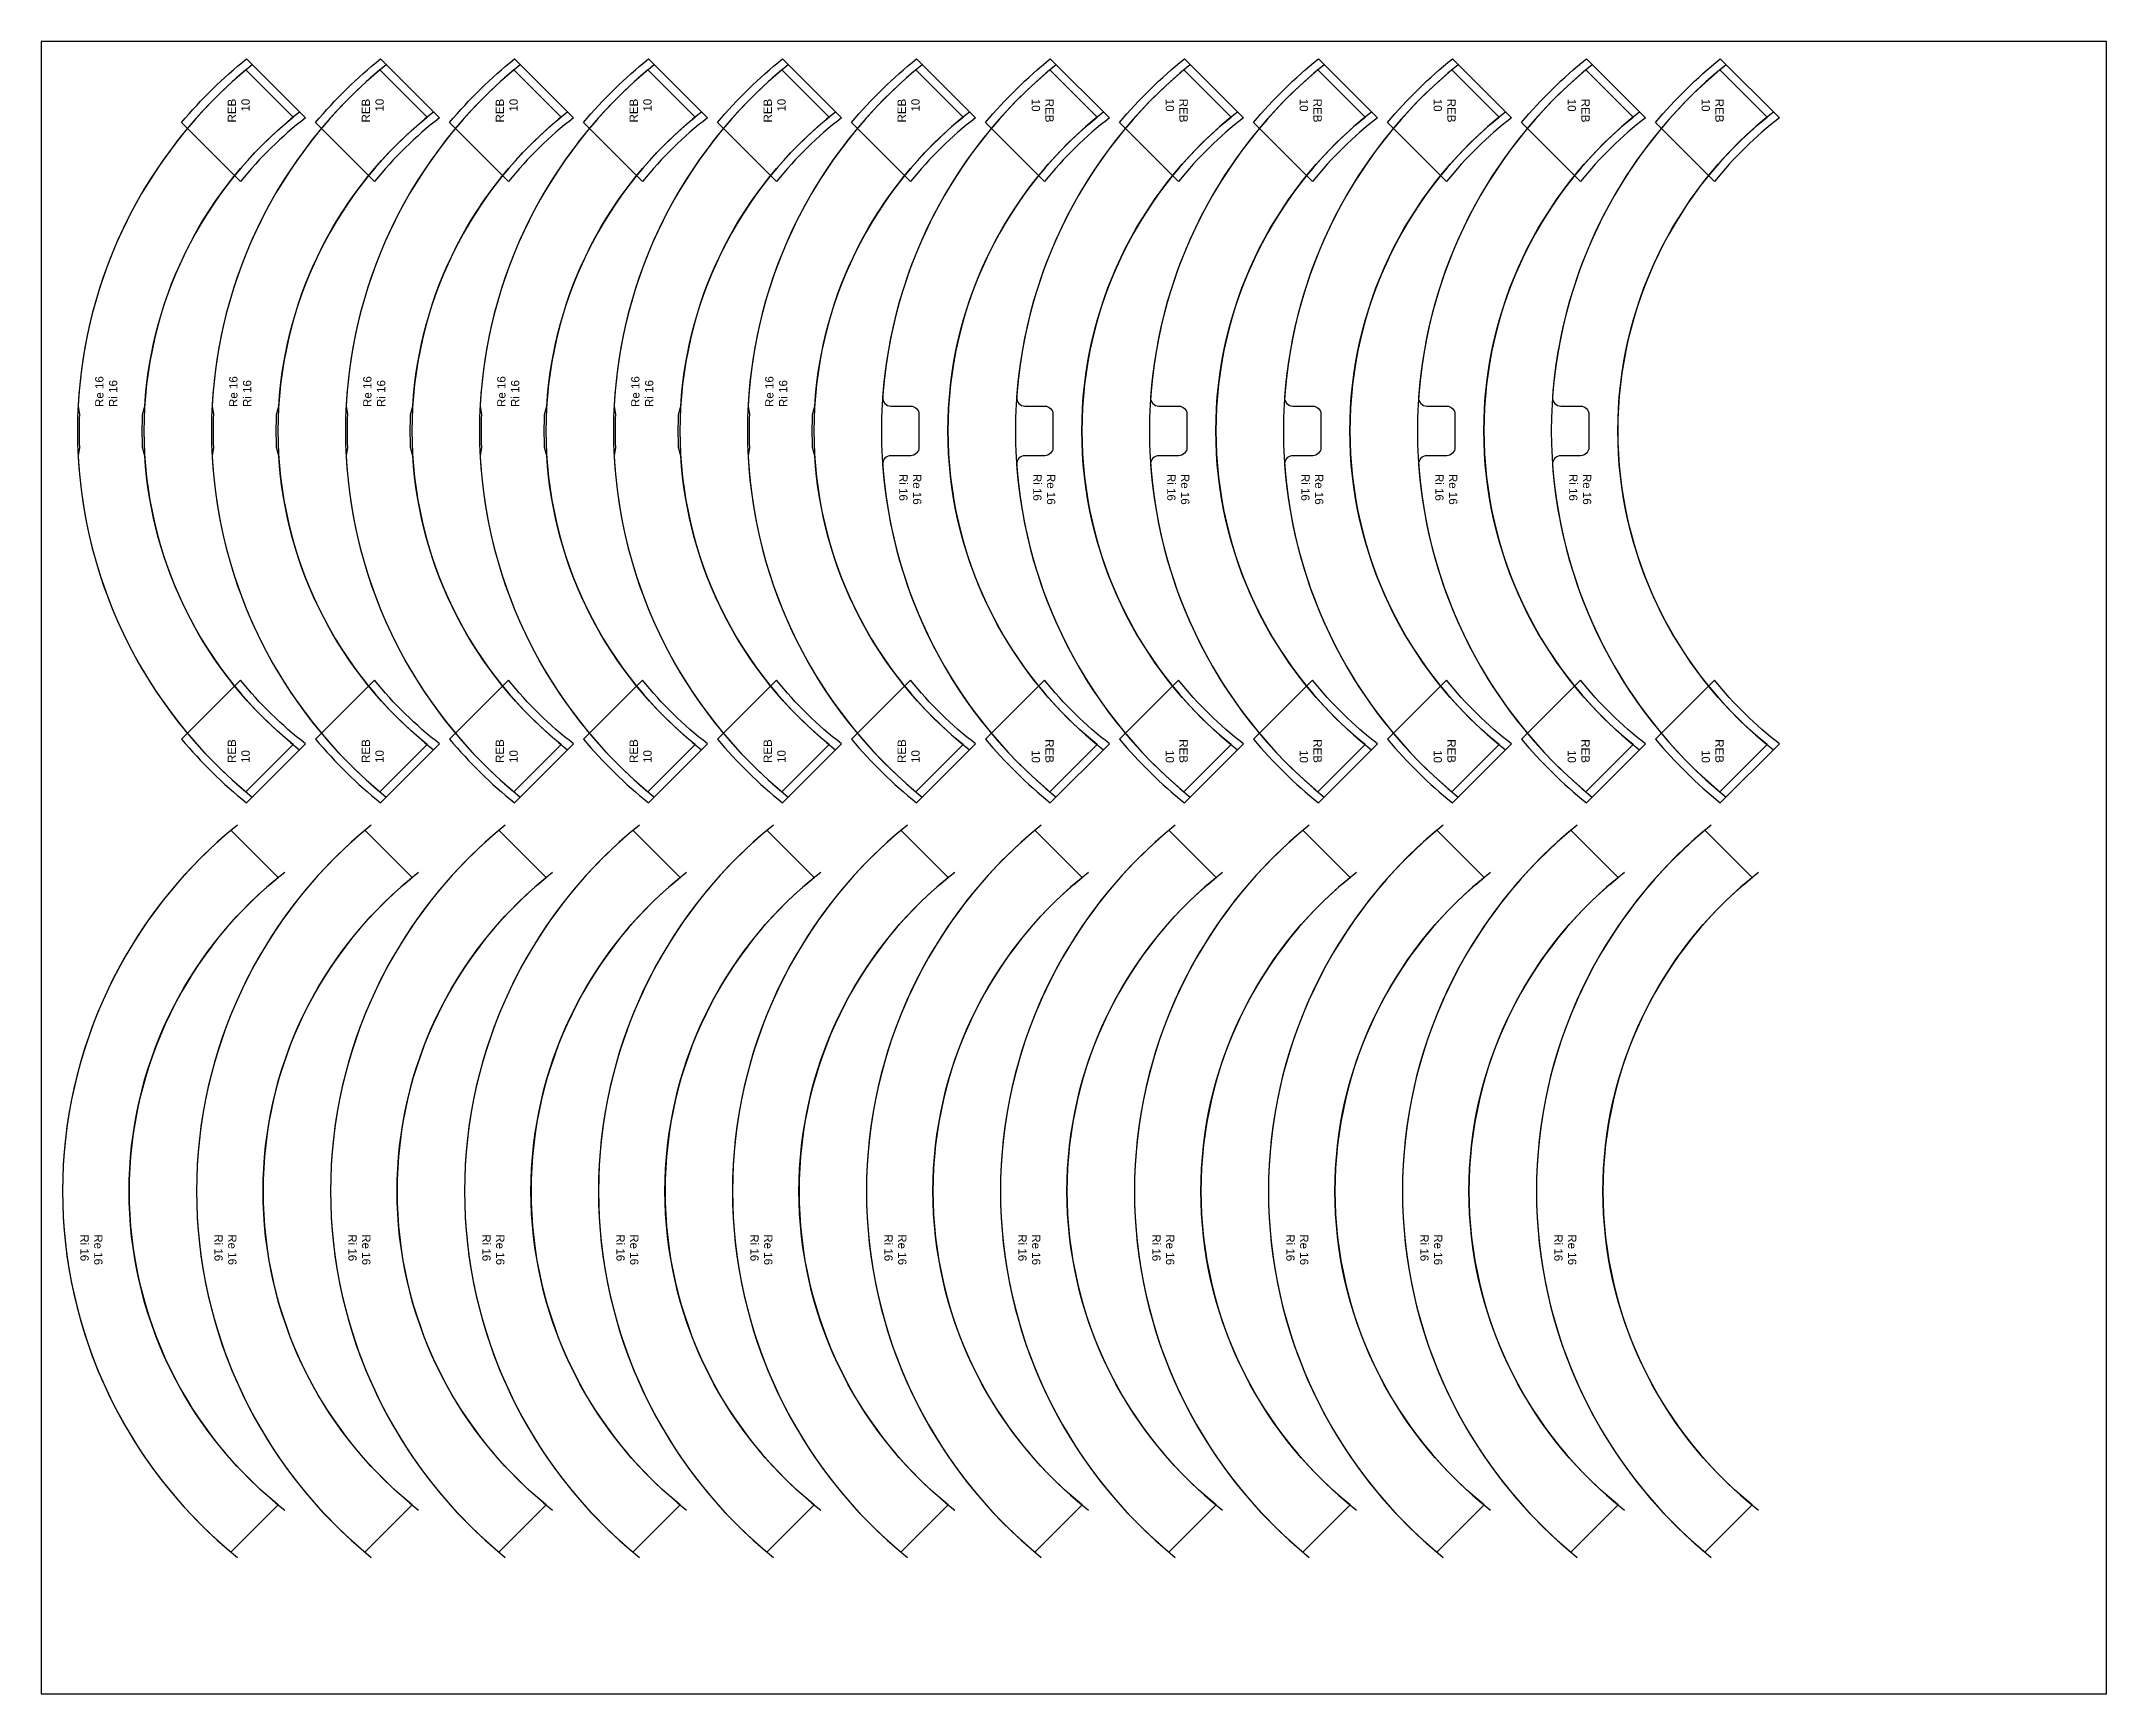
# Model space of a CAD drawing. Header units: millimetres. Extents: x 62496 to 64996, y 489998 to 491998.
import ezdxf

# ---------------------------------------------------------------- set-up
doc = ezdxf.new("R2010")
doc.units = ezdxf.units.MM
doc.layers.add('14029268', color=7, linetype='Continuous')
doc.layers.add('Rebaixo', color=6, linetype='Continuous')
doc.styles.get("Standard").update_dxf_attribs({"font": 'arial.ttf'})

msp = doc.modelspace()

# ---------------------------------------------------------------- linework, layer by layer
msp.add_lwpolyline([(62496, 489997.6), (64996, 489997.6), (64996, 491997.6), (62496, 491997.6)], close=True)
at = {"layer": '14029268', "color": 3}
for points in [[(62743.7, 491963, 0.208071), (62540.6, 491556.1), (62542.2, 491546.1, 0.017611), (62542.2, 491506.1), (62540.6, 491496.1, 0.208071), (62743.7, 491089.3), (62800.9, 491146.5, -0.20959), (62621.3, 491496.1), (62618.7, 491506.1, -0.020354), (62618.7, 491546.1), (62621.3, 491556.1, -0.20959), (62800.9, 491905.8)], [(62905.9, 491963, 0.208071), (62702.8, 491556.1), (62704.4, 491546.1, 0.017611), (62704.4, 491506.1), (62702.8, 491496.1, 0.208071), (62905.9, 491089.3), (62963.1, 491146.5, -0.20959), (62783.4, 491496.1), (62780.9, 491506.1, -0.020354), (62780.9, 491546.1), (62783.4, 491556.1, -0.20959), (62963.1, 491905.8)], [(63068.1, 491963, 0.208071), (62865, 491556.1), (62866.6, 491546.1, 0.017611), (62866.6, 491506.1), (62865, 491496.1, 0.208071), (63068.1, 491089.3), (63125.2, 491146.5, -0.20959), (62945.6, 491496.1), (62943.1, 491506.1, -0.020354), (62943.1, 491546.1), (62945.6, 491556.1, -0.20959), (63125.2, 491905.8)], [(63230.2, 491963, 0.208071), (63027.2, 491556.1), (63028.7, 491546.1, 0.017611), (63028.7, 491506.1), (63027.2, 491496.1, 0.208071), (63230.2, 491089.3), (63287.4, 491146.5, -0.20959), (63107.8, 491496.1), (63105.3, 491506.1, -0.020354), (63105.3, 491546.1), (63107.8, 491556.1, -0.20959), (63287.4, 491905.8)], [(63392.4, 491963, 0.208071), (63189.4, 491556.1), (63190.9, 491546.1, 0.017611), (63190.9, 491506.1), (63189.4, 491496.1, 0.208071), (63392.4, 491089.3), (63449.6, 491146.5, -0.20959), (63270, 491496.1), (63267.5, 491506.1, -0.020354), (63267.5, 491546.1), (63270, 491556.1, -0.20959), (63449.6, 491905.8)], [(63554.6, 491963, 0.208071), (63351.5, 491556.1), (63353.1, 491546.1, 0.017611), (63353.1, 491506.1), (63351.5, 491496.1, 0.208071), (63554.6, 491089.3), (63611.8, 491146.5, -0.20959), (63432.2, 491496.1), (63429.7, 491506.1, -0.020354), (63429.7, 491546.1), (63432.2, 491556.1, -0.20959), (63611.8, 491905.8)], [(63716.8, 491963, 0.203163), (63514.4, 491566.9, 0.435311), (63524.4, 491556.1), (63548.4, 491556.1, -0.414214), (63558.4, 491546.1), (63558.4, 491506.1, -0.414214), (63548.4, 491496.1), (63524.4, 491496.1, 0.435311), (63514.4, 491485.4, 0.203163), (63716.8, 491089.3), (63774, 491146.5, -0.475506), (63774, 491905.8)], [(63879, 491963, 0.203163), (63676.6, 491566.9, 0.435311), (63686.5, 491556.1), (63710.6, 491556.1, -0.414214), (63720.6, 491546.1), (63720.6, 491506.1, -0.414214), (63710.6, 491496.1), (63686.5, 491496.1, 0.435311), (63676.6, 491485.4, 0.203163), (63879, 491089.3), (63936.1, 491146.5, -0.475506), (63936.1, 491905.8)], [(64041.1, 491963, 0.203163), (63838.7, 491566.9, 0.435311), (63848.7, 491556.1), (63872.8, 491556.1, -0.414214), (63882.8, 491546.1), (63882.8, 491506.1, -0.414214), (63872.8, 491496.1), (63848.7, 491496.1, 0.435311), (63838.7, 491485.4, 0.203163), (64041.1, 491089.3), (64098.3, 491146.5, -0.475506), (64098.3, 491905.8)], [(64203.3, 491963, 0.203163), (64000.9, 491566.9, 0.435311), (64010.9, 491556.1), (64035, 491556.1, -0.414214), (64045, 491546.1), (64045, 491506.1, -0.414214), (64035, 491496.1), (64010.9, 491496.1, 0.435311), (64000.9, 491485.4, 0.203163), (64203.3, 491089.3), (64260.5, 491146.5, -0.475506), (64260.5, 491905.8)], [(64365.5, 491963, 0.203163), (64163.1, 491566.9, 0.435311), (64173.1, 491556.1), (64197.2, 491556.1, -0.414214), (64207.2, 491546.1), (64207.2, 491506.1, -0.414214), (64197.2, 491496.1), (64173.1, 491496.1, 0.435311), (64163.1, 491485.4, 0.203163), (64365.5, 491089.3), (64422.7, 491146.5, -0.475506), (64422.7, 491905.8)], [(64527.7, 491963, 0.203163), (64325.3, 491566.9, 0.435311), (64335.3, 491556.1), (64359.3, 491556.1, -0.414214), (64369.3, 491546.1), (64369.3, 491506.1, -0.414214), (64359.3, 491496.1), (64335.3, 491496.1, 0.435311), (64325.3, 491485.4, 0.203163), (64527.7, 491089.3), (64584.9, 491146.5, -0.475506), (64584.9, 491905.8)], [(62725.6, 491042.7, 0.466652), (62725.6, 490169), (62782.8, 490226.2, -0.475506), (62782.8, 490985.5)], [(62887.8, 491042.7, 0.466652), (62887.8, 490169), (62945, 490226.2, -0.475506), (62945, 490985.5)], [(63050, 491042.7, 0.466652), (63050, 490169), (63107.2, 490226.2, -0.475506), (63107.2, 490985.5)], [(63212.2, 491042.7, 0.466652), (63212.2, 490169), (63269.3, 490226.2, -0.475506), (63269.3, 490985.5)], [(63374.3, 491042.7, 0.466652), (63374.3, 490169), (63431.5, 490226.2, -0.475506), (63431.5, 490985.5)], [(63536.5, 491042.7, 0.466652), (63536.5, 490169), (63593.7, 490226.2, -0.475506), (63593.7, 490985.5)], [(63698.7, 491042.7, 0.466652), (63698.7, 490169), (63755.9, 490226.2, -0.475506), (63755.9, 490985.5)], [(63860.9, 491042.7, 0.466652), (63860.9, 490169), (63918.1, 490226.2, -0.475506), (63918.1, 490985.5)], [(64023.1, 491042.7, 0.466652), (64023.1, 490169), (64080.2, 490226.2, -0.475506), (64080.2, 490985.5)], [(64185.2, 491042.7, 0.466652), (64185.2, 490169), (64242.4, 490226.2, -0.475506), (64242.4, 490985.5)], [(64347.4, 491042.7, 0.466652), (64347.4, 490169), (64404.6, 490226.2, -0.475506), (64404.6, 490985.5)], [(64509.6, 491042.7, 0.466652), (64509.6, 490169), (64566.8, 490226.2, -0.475506), (64566.8, 490985.5)]]:
    msp.add_lwpolyline(points, format="xyb", close=True, dxfattribs=at)
for centre, radius, start, end in [((63109.8, 491526.1), 570, 128.9577, 231.0423), ((63272, 491526.1), 570, 128.9577, 231.0423), ((63434.2, 491526.1), 570, 128.9577, 231.0423), ((63596.4, 491526.1), 570, 128.9577, 231.0423), ((63758.6, 491526.1), 570, 128.9577, 231.0423), ((63920.7, 491526.1), 570, 128.9577, 231.0423), ((64082.9, 491526.1), 570, 128.9577, 231.0423), ((64245.1, 491526.1), 570, 128.9577, 231.0423), ((64407.3, 491526.1), 570, 128.9577, 231.0423), ((64569.5, 491526.1), 570, 128.9577, 231.0423), ((64731.7, 491526.1), 570, 128.9577, 231.0423), ((64893.8, 491526.1), 570, 128.9577, 231.0423), ((63109.8, 491526.1), 489.5, 127.9593, 232.0407), ((63272, 491526.1), 489.5, 127.9593, 232.0407), ((63434.2, 491526.1), 489.5, 127.9593, 232.0407), ((63596.4, 491526.1), 489.5, 127.9593, 232.0407), ((63758.6, 491526.1), 489.5, 127.9593, 232.0407), ((63920.7, 491526.1), 489.5, 127.9593, 232.0407), ((64082.9, 491526.1), 489.5, 127.9593, 232.0407), ((64245.1, 491526.1), 489.5, 127.9593, 232.0407), ((64407.3, 491526.1), 489.5, 127.9593, 232.0407), ((64569.5, 491526.1), 489.5, 127.9593, 232.0407), ((64731.7, 491526.1), 489.5, 127.9593, 232.0407), ((64893.8, 491526.1), 489.5, 127.9593, 232.0407), ((63091.8, 490605.8), 570, 128.9577, 231.0423), ((63253.9, 490605.8), 570, 128.9577, 231.0423), ((63416.1, 490605.8), 570, 128.9577, 231.0423), ((63578.3, 490605.8), 570, 128.9577, 231.0423), ((63740.5, 490605.8), 570, 128.9577, 231.0423), ((63902.7, 490605.8), 570, 128.9577, 231.0423), ((64064.8, 490605.8), 570, 128.9577, 231.0423), ((64227, 490605.8), 570, 128.9577, 231.0423), ((64389.2, 490605.8), 570, 128.9577, 231.0423), ((64551.4, 490605.8), 570, 128.9577, 231.0423), ((64713.6, 490605.8), 570, 128.9577, 231.0423), ((64875.8, 490605.8), 570, 128.9577, 231.0423), ((63091.8, 490605.8), 489.5, 127.9593, 232.0407), ((63253.9, 490605.8), 489.5, 127.9593, 232.0407), ((63416.1, 490605.8), 489.5, 127.9593, 232.0407), ((63578.3, 490605.8), 489.5, 127.9593, 232.0407), ((63740.5, 490605.8), 489.5, 127.9593, 232.0407), ((63902.7, 490605.8), 489.5, 127.9593, 232.0407), ((64064.8, 490605.8), 489.5, 127.9593, 232.0407), ((64227, 490605.8), 489.5, 127.9593, 232.0407), ((64389.2, 490605.8), 489.5, 127.9593, 232.0407), ((64551.4, 490605.8), 489.5, 127.9593, 232.0407), ((64713.6, 490605.8), 489.5, 127.9593, 232.0407), ((64875.8, 490605.8), 489.5, 127.9593, 232.0407)]:
    msp.add_arc(centre, radius, start, end, dxfattribs=at)
at = {"layer": 'Rebaixo', "color": 3}
for points in [[(62665.9, 491899.4, -0.047523), (62744.3, 491976.5), (62815.9, 491905, 0.057544), (62737.3, 491828)], [(62828.1, 491899.4, -0.047523), (62906.5, 491976.5), (62978.1, 491905, 0.057544), (62899.5, 491828)], [(62990.3, 491899.4, -0.047523), (63068.7, 491976.5), (63140.2, 491905, 0.057544), (63061.6, 491828)], [(63152.4, 491899.4, -0.047523), (63230.9, 491976.5), (63302.4, 491905, 0.057544), (63223.8, 491828)], [(63314.6, 491899.4, -0.047523), (63393.1, 491976.5), (63464.6, 491905, 0.057544), (63386, 491828)], [(63476.8, 491899.4, -0.047523), (63555.3, 491976.5), (63626.8, 491905, 0.057544), (63548.2, 491828)], [(63639, 491899.4, -0.047523), (63717.4, 491976.5), (63789, 491905, 0.057544), (63710.4, 491828)], [(63801.2, 491899.4, -0.047523), (63879.6, 491976.5), (63951.1, 491905, 0.057544), (63872.5, 491828)], [(63963.3, 491899.4, -0.047523), (64041.8, 491976.5), (64113.3, 491905, 0.057544), (64034.7, 491828)], [(64125.5, 491899.4, -0.047523), (64204, 491976.5), (64275.5, 491905, 0.057544), (64196.9, 491828)], [(64287.7, 491899.4, -0.047523), (64366.2, 491976.5), (64437.7, 491905, 0.057544), (64359.1, 491828)], [(64449.9, 491899.4, -0.047523), (64528.3, 491976.5), (64599.9, 491905, 0.057544), (64521.3, 491828)], [(62665.9, 491152.9, 0.047523), (62744.3, 491075.8), (62815.9, 491147.3, -0.057544), (62737.3, 491224.3)], [(62828.1, 491152.9, 0.047523), (62906.5, 491075.8), (62978.1, 491147.3, -0.057544), (62899.5, 491224.3)], [(62990.3, 491152.9, 0.047523), (63068.7, 491075.8), (63140.2, 491147.3, -0.057544), (63061.6, 491224.3)], [(63152.4, 491152.9, 0.047523), (63230.9, 491075.8), (63302.4, 491147.3, -0.057544), (63223.8, 491224.3)], [(63314.6, 491152.9, 0.047523), (63393.1, 491075.8), (63464.6, 491147.3, -0.057544), (63386, 491224.3)], [(63476.8, 491152.9, 0.047523), (63555.3, 491075.8), (63626.8, 491147.3, -0.057544), (63548.2, 491224.3)], [(63639, 491152.9, 0.047523), (63717.4, 491075.8), (63789, 491147.3, -0.057544), (63710.4, 491224.3)], [(63801.2, 491152.9, 0.047523), (63879.6, 491075.8), (63951.1, 491147.3, -0.057544), (63872.5, 491224.3)], [(63963.3, 491152.9, 0.047523), (64041.8, 491075.8), (64113.3, 491147.3, -0.057544), (64034.7, 491224.3)], [(64125.5, 491152.9, 0.047523), (64204, 491075.8), (64275.5, 491147.3, -0.057544), (64196.9, 491224.3)], [(64287.7, 491152.9, 0.047523), (64366.2, 491075.8), (64437.7, 491147.3, -0.057544), (64359.1, 491224.3)], [(64449.9, 491152.9, 0.047523), (64528.3, 491075.8), (64599.9, 491147.3, -0.057544), (64521.3, 491224.3)]]:
    msp.add_lwpolyline(points, format="xyb", close=True, dxfattribs=at)

# ---------------------------------------------------------------- texts
at = {"color": 3, "char_height": 10}
for insert, attachment_point, rotation in [((62561.3, 491555), 1, 90), ((62723.5, 491555), 1, 90), ((62885.7, 491555), 1, 90), ((63047.9, 491555), 1, 90), ((63210.1, 491555), 1, 90), ((63372.3, 491555), 1, 90), ((63534.4, 491474), 7, 270), ((63696.6, 491474), 7, 270), ((63858.8, 491474), 7, 270), ((64021, 491474), 7, 270), ((64183.2, 491474), 7, 270), ((64345.3, 491474), 7, 270), ((62543.3, 490553.7), 7, 270), ((62705.5, 490553.7), 7, 270), ((62867.6, 490553.7), 7, 270), ((63029.8, 490553.7), 7, 270), ((63192, 490553.7), 7, 270), ((63354.2, 490553.7), 7, 270), ((63516.4, 490553.7), 7, 270), ((63678.5, 490553.7), 7, 270), ((63840.7, 490553.7), 7, 270), ((64002.9, 490553.7), 7, 270), ((64165.1, 490553.7), 7, 270), ((64327.3, 490553.7), 7, 270)]:
    msp.add_mtext_dynamic_manual_height_columns('Re 16\\PRi 16', width=43.06, gutter_width=12.5, heights=[0], dxfattribs=dict(at, insert=insert, attachment_point=attachment_point, rotation=rotation))
at = {"layer": 'Rebaixo', "color": 3, "char_height": 10}
for insert, attachment_point, rotation in [((62721.6, 491928.1), 3, 90), ((62883.8, 491928.1), 3, 90), ((63046, 491928.1), 3, 90), ((63208.1, 491928.1), 3, 90), ((63370.3, 491928.1), 3, 90), ((63532.5, 491928.1), 3, 90), ((63694.7, 491928.1), 7, 270), ((63856.9, 491928.1), 7, 270), ((64019.1, 491928.1), 7, 270), ((64181.2, 491928.1), 7, 270), ((64343.4, 491928.1), 7, 270), ((64505.6, 491928.1), 7, 270), ((62721.6, 491124.2), 1, 90), ((62883.8, 491124.2), 1, 90), ((63046, 491124.2), 1, 90), ((63208.1, 491124.2), 1, 90), ((63370.3, 491124.2), 1, 90), ((63532.5, 491124.2), 1, 90), ((63694.7, 491124.2), 9, 270), ((63856.9, 491124.2), 9, 270), ((64019.1, 491124.2), 9, 270), ((64181.2, 491124.2), 9, 270), ((64343.4, 491124.2), 9, 270), ((64505.6, 491124.2), 9, 270)]:
    msp.add_mtext_dynamic_manual_height_columns('REB\\P10', width=57.534, gutter_width=12.5, heights=[0], dxfattribs=dict(at, insert=insert, attachment_point=attachment_point, rotation=rotation))

doc.saveas('drawing.dxf')
